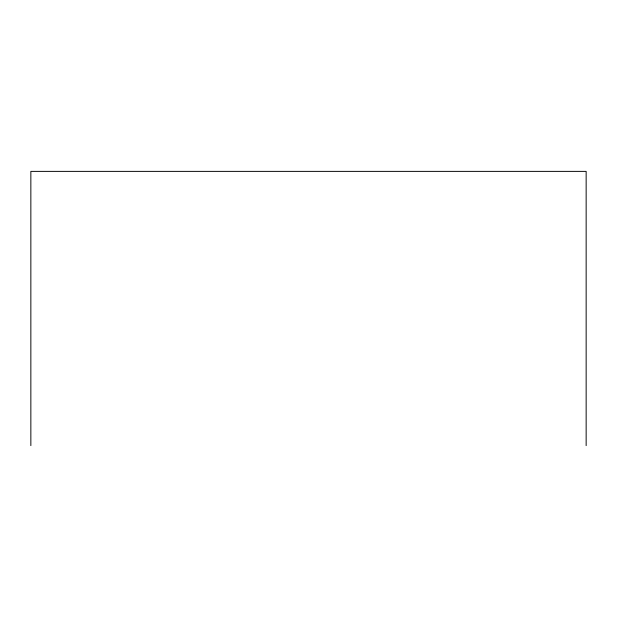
<?xml version="1.0" encoding="UTF-8"?>
<svg xmlns="http://www.w3.org/2000/svg" width="617" height="617" viewBox="0 0 617 617"><rect width="100%" height="100%" fill="white"/><g stroke="black" fill="none" stroke-linecap="round" stroke-linejoin="round"><path stroke-width="0.93" d="M586.15 445.621L586.15 171.379L30.85 171.379L30.85 445.621"/></g></svg>
